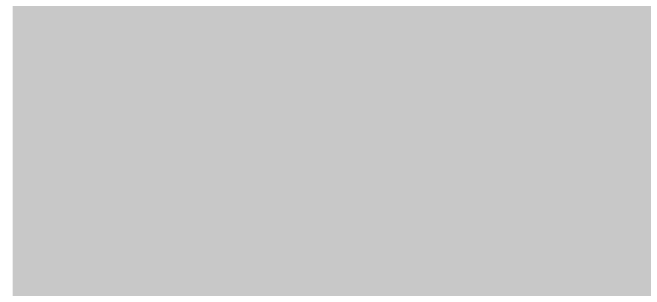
# Model space of a CAD drawing. Header units: inches. Extents: x 30681 to 92461, y -36095 to 66.
# Drawn here: x 30683.32049 to 30683.34342, y 60.03482 to 60.04486 of the extents above; entities that cross this region are included whole.
import ezdxf

# ---------------------------------------------------------------- set-up
doc = ezdxf.new("R2010")
doc.units = ezdxf.units.IN
doc.header["$MEASUREMENT"] = 0
doc.layers.add('A-GLAZ-CURT', color=52, linetype='Continuous', lineweight=9)
doc.layers.add('L-SITE-WALL', color=31, linetype='Continuous', lineweight=13)

msp = doc.modelspace()

# ---------------------------------------------------------------- hatches: boundary and pattern name
at = {"layer": 'A-GLAZ-CURT', "transparency": 33554458}
msp.add_hatch(color=256, dxfattribs=at).paths.add_polyline_path([(30683.320492, 59.867848), (30683.375497, 59.872536), (30683.375497, 60.079115), (30683.320492, 60.082025), (30683.320492, 59.872446)], flags=0)
at = {"layer": 'L-SITE-WALL'}
h = msp.add_hatch(color=256, dxfattribs=at)
h.paths.add_polyline_path([(30683.292005, 60.032532), (30683.311745, 60.033219), (30683.311745, 60.061538), (30683.292005, 60.062326), (30683.292005, 60.04743)], flags=0)
h.paths.add_polyline_path([(30683.322067, 60.033578), (30683.356631, 60.03478), (30683.355094, 60.045626), (30683.354948, 60.045444), (30683.354747, 60.044899), (30683.354036, 60.04003), (30683.353928, 60.037583), (30683.353978, 60.035151), (30683.353906, 60.035133), (30683.353865, 60.035115), (30683.352644, 60.035056), (30683.349289, 60.035035), (30683.347274, 60.035105), (30683.347237, 60.035122), (30683.347222, 60.035139), (30683.347244, 60.038134), (30683.347121, 60.040422), (30683.346378, 60.045094), (30683.346225, 60.045441), (30683.345481, 60.046428), (30683.322067, 60.045318), (30683.322067, 60.0404)], flags=0)
h.paths.add_polyline_path([(30683.3674, 60.035154), (30683.373781, 60.035376), (30683.373781, 60.060564), (30683.371541, 60.060099), (30683.367863, 60.059554), (30683.3674, 60.059544), (30683.3674, 60.047415)], flags=0)
h.paths.add_polyline_path([(30683.383967, 60.03573), (30683.420878, 60.037014), (30683.420878, 60.066954), (30683.418044, 60.066533), (30683.413617, 60.066453), (30683.388943, 60.067591), (30683.388394, 60.06715), (30683.383967, 60.064404), (30683.383967, 60.047412)], flags=0)

doc.saveas('drawing.dxf')
